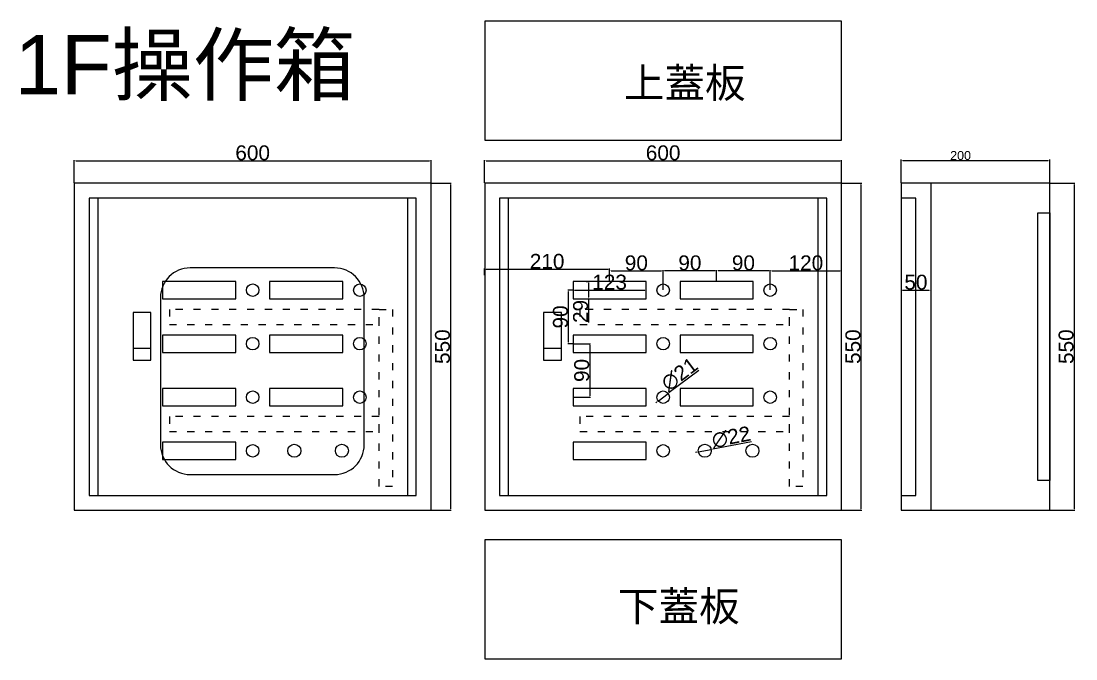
# Model space of a CAD drawing. Header units: millimetres. Extents: x -15161 to 10473752, y -72817 to 33960.
# Drawn here: x 70971 to 72744, y -72817 to -71745 of the extents above; entities that cross this region are included whole.
import ezdxf
from ezdxf.enums import TextEntityAlignment as Align

# ---------------------------------------------------------------- set-up
doc = ezdxf.new("R2010")
doc.units = ezdxf.units.MM
doc.linetypes.add('ACAD_ISO03W100', pattern=[30, 12, -18])
doc.styles.get("Standard").update_dxf_attribs({"font": 'arial.ttf'})
doc.dimstyles.new('ISO-25', dxfattribs={"dimtxt": 25, "dimasz": 2.5, "dimexe": 1.25, "dimexo": 0.625, "dimtad": 1, "dimdec": 0, "dimtxsty": 'Standard', "dimcen": 2.5, "dimadec": 0, "dimazin": 0, "dimtfac": 1, "dimtdec": 0, "dimtmove": 0, "dimatfit": 3, "dimfxl": 1, "dimarcsym": 0})

# ---------------------------------------------------------------- blocks, each defined once
blk = doc.blocks.new('P-1')
for p, q in [((-14.8, -1.1), (-14.8, -81.1)), ((15.2, -1.1), (-14.8, -1.1)), ((15.2, -81.1), (15.2, -1.1)), ((-14.8, -61.1), (15.2, -61.1)), ((-14.8, -81.1), (15.2, -81.1))]:
    blk.add_line(p, q)
blk = doc.blocks.new('*D1070')
at = {"color": 0, "linetype": 'ByBlock', "lineweight": -2, "transparency": 16777216}
for p, q in [((71750.3, -72016.5), (71750.3, -71978.4)), ((71752.8, -71979.6), (72347.8, -71979.6)), ((72350.3, -72016.5), (72350.3, -71978.4))]:
    blk.add_line(p, q, dxfattribs=at)
at = {"color": 0, "linetype": 'ByBlock', "transparency": 16777216}
for points in [[(71752.8, -71979.2), (71752.8, -71980.1), (71750.3, -71979.6)], [(72347.8, -71979.2), (72347.8, -71980.1), (72350.3, -71979.6)]]:
    blk.add_solid(points, dxfattribs=at)
at = {"layer": 'Defpoints', "color": 0, "linetype": 'ByBlock', "transparency": 16777216}
for p in [(72350.3, -71979.6), (71750.3, -72017.1), (72350.3, -72017.1)]:
    blk.add_point(p, dxfattribs=at)
at = {"color": 0, "linetype": 'ByBlock', "transparency": 16777216, "insert": (72050.3, -71966.3), "char_height": 25, "attachment_point": 5}
blk.add_mtext('600', dxfattribs=at)
blk = doc.blocks.new('*D1071')
at = {"color": 0, "linetype": 'ByBlock', "lineweight": -2, "transparency": 16777216}
for p, q in [((72351, -72017.1), (72384.1, -72017.1)), ((72382.8, -72019.6), (72382.8, -72564.6)), ((72326, -72567.1), (72384.1, -72567.1))]:
    blk.add_line(p, q, dxfattribs=at)
at = {"color": 0, "linetype": 'ByBlock', "transparency": 16777216}
for points in [[(72382.4, -72019.6), (72383.3, -72019.6), (72382.8, -72017.1)], [(72382.4, -72564.6), (72383.3, -72564.6), (72382.8, -72567.1)]]:
    blk.add_solid(points, dxfattribs=at)
at = {"layer": 'Defpoints', "color": 0, "linetype": 'ByBlock', "transparency": 16777216}
for p in [(72350.3, -72017.1), (72325.3, -72567.1), (72382.8, -72567.1)]:
    blk.add_point(p, dxfattribs=at)
at = {"color": 0, "linetype": 'ByBlock', "transparency": 16777216, "insert": (72369.5, -72292.1), "char_height": 25, "attachment_point": 5, "rotation": 90}
blk.add_mtext('550', dxfattribs=at)
blk = doc.blocks.new('*D1072')
at = {"color": 0, "linetype": 'ByBlock', "lineweight": -2, "transparency": 16777216}
for p, q in [((71960.3, -72182), (71960.3, -72163.4)), ((71962.8, -72164.6), (72047.8, -72164.6)), ((72050.3, -72196.5), (72050.3, -72163.4))]:
    blk.add_line(p, q, dxfattribs=at)
at = {"color": 0, "linetype": 'ByBlock', "transparency": 16777216}
for points in [[(71962.8, -72164.2), (71962.8, -72165.1), (71960.3, -72164.6)], [(72047.8, -72164.2), (72047.8, -72165.1), (72050.3, -72164.6)]]:
    blk.add_solid(points, dxfattribs=at)
at = {"layer": 'Defpoints', "color": 0, "linetype": 'ByBlock', "transparency": 16777216}
for p in [(72050.3, -72164.6), (71960.3, -72182.6), (72050.3, -72197.1)]:
    blk.add_point(p, dxfattribs=at)
at = {"color": 0, "linetype": 'ByBlock', "transparency": 16777216, "insert": (72005.3, -72151.3), "char_height": 25, "attachment_point": 5}
blk.add_mtext('90', dxfattribs=at)
blk = doc.blocks.new('*D1073')
at = {"color": 0, "linetype": 'ByBlock', "lineweight": -2, "transparency": 16777216}
for p, q in [((72050.3, -72179.3), (72050.3, -72163.4)), ((72137.8, -72164.6), (72052.8, -72164.6)), ((72140.3, -72182), (72140.3, -72163.4))]:
    blk.add_line(p, q, dxfattribs=at)
at = {"color": 0, "linetype": 'ByBlock', "transparency": 16777216}
for points in [[(72052.8, -72164.2), (72052.8, -72165.1), (72050.3, -72164.6)], [(72137.8, -72164.2), (72137.8, -72165.1), (72140.3, -72164.6)]]:
    blk.add_solid(points, dxfattribs=at)
at = {"layer": 'Defpoints', "color": 0, "linetype": 'ByBlock', "transparency": 16777216}
for p in [(72050.3, -72164.6), (72050.3, -72180), (72140.3, -72182.6)]:
    blk.add_point(p, dxfattribs=at)
at = {"color": 0, "linetype": 'ByBlock', "transparency": 16777216, "insert": (72095.3, -72151.3), "char_height": 25, "attachment_point": 5}
blk.add_mtext('90', dxfattribs=at)
blk = doc.blocks.new('*D1074')
at = {"color": 0, "linetype": 'ByBlock', "lineweight": -2, "transparency": 16777216}
for p, q in [((72140.3, -72182), (72140.3, -72163.4)), ((72227.8, -72164.6), (72142.8, -72164.6)), ((72230.3, -72196.5), (72230.3, -72163.4))]:
    blk.add_line(p, q, dxfattribs=at)
at = {"color": 0, "linetype": 'ByBlock', "transparency": 16777216}
for points in [[(72142.8, -72164.2), (72142.8, -72165.1), (72140.3, -72164.6)], [(72227.8, -72164.2), (72227.8, -72165.1), (72230.3, -72164.6)]]:
    blk.add_solid(points, dxfattribs=at)
at = {"layer": 'Defpoints', "color": 0, "linetype": 'ByBlock', "transparency": 16777216}
for p in [(72140.3, -72164.6), (72140.3, -72182.6), (72230.3, -72197.1)]:
    blk.add_point(p, dxfattribs=at)
at = {"color": 0, "linetype": 'ByBlock', "transparency": 16777216, "insert": (72185.3, -72151.3), "char_height": 25, "attachment_point": 5}
blk.add_mtext('90', dxfattribs=at)
blk = doc.blocks.new('*D1068')
at = {"color": 0, "linetype": 'ByBlock', "lineweight": -2, "transparency": 16777216}
for p, q in [((72230.3, -72196.5), (72230.3, -72163.4)), ((72232.8, -72164.6), (72347.8, -72164.6)), ((72350.3, -72179.3), (72350.3, -72163.4))]:
    blk.add_line(p, q, dxfattribs=at)
at = {"color": 0, "linetype": 'ByBlock', "transparency": 16777216}
for points in [[(72232.8, -72164.2), (72232.8, -72165.1), (72230.3, -72164.6)], [(72347.8, -72164.2), (72347.8, -72165.1), (72350.3, -72164.6)]]:
    blk.add_solid(points, dxfattribs=at)
at = {"layer": 'Defpoints', "color": 0, "linetype": 'ByBlock', "transparency": 16777216}
for p in [(72350.3, -72164.6), (72350.3, -72180), (72230.3, -72197.1)]:
    blk.add_point(p, dxfattribs=at)
at = {"color": 0, "linetype": 'ByBlock', "transparency": 16777216, "insert": (72290.3, -72151.3), "char_height": 25, "attachment_point": 5}
blk.add_mtext('120', dxfattribs=at)
blk = doc.blocks.new('*D1069')
at = {"color": 0, "linetype": 'ByBlock', "lineweight": -2, "transparency": 16777216}
for p, q in [((71750.3, -72172.1), (71750.3, -72160.9)), ((71957.8, -72162.1), (71752.8, -72162.1)), ((71960.3, -72172.1), (71960.3, -72160.9))]:
    blk.add_line(p, q, dxfattribs=at)
at = {"color": 0, "linetype": 'ByBlock', "transparency": 16777216}
for points in [[(71752.8, -72161.7), (71752.8, -72162.6), (71750.3, -72162.1)], [(71957.8, -72161.7), (71957.8, -72162.6), (71960.3, -72162.1)]]:
    blk.add_solid(points, dxfattribs=at)
at = {"layer": 'Defpoints', "color": 0, "linetype": 'ByBlock', "transparency": 16777216}
for p in [(71750.3, -72162.1), (71750.3, -72172.7), (71960.3, -72172.7)]:
    blk.add_point(p, dxfattribs=at)
at = {"color": 0, "linetype": 'ByBlock', "transparency": 16777216, "insert": (71855.3, -72148.8), "char_height": 25, "attachment_point": 5}
blk.add_mtext('210', dxfattribs=at)
blk = doc.blocks.new('*D1075')
at = {"color": 0, "linetype": 'ByBlock', "lineweight": -2, "transparency": 16777216}
for p, q in [((71921, -72182.6), (71926.3, -72182.6)), ((71925, -72185.1), (71925, -72209.1)), ((71921, -72211.6), (71926.3, -72211.6)), ((71925, -72211.6), (71925, -72251.7))]:
    blk.add_line(p, q, dxfattribs=at)
at = {"color": 0, "linetype": 'ByBlock', "transparency": 16777216}
for points in [[(71924.6, -72185.1), (71925.5, -72185.1), (71925, -72182.6)], [(71924.6, -72209.1), (71925.5, -72209.1), (71925, -72211.6)]]:
    blk.add_solid(points, dxfattribs=at)
at = {"layer": 'Defpoints', "color": 0, "linetype": 'ByBlock', "transparency": 16777216}
for p in [(71920.3, -72182.6), (71920.3, -72211.6), (71925, -72211.6)]:
    blk.add_point(p, dxfattribs=at)
at = {"color": 0, "linetype": 'ByBlock', "transparency": 16777216, "insert": (71911.6, -72232.9), "char_height": 25, "attachment_point": 5, "rotation": 90}
blk.add_mtext('29', dxfattribs=at)
blk = doc.blocks.new('*D1076')
at = {"color": 0, "linetype": 'ByBlock', "lineweight": -2, "transparency": 16777216}
for p, q in [((71898.8, -72196.5), (71898.8, -72195.9)), ((71901.3, -72197.1), (72019.3, -72197.1)), ((72021.8, -72196.5), (72021.8, -72195.9))]:
    blk.add_line(p, q, dxfattribs=at)
at = {"color": 0, "linetype": 'ByBlock', "transparency": 16777216}
for points in [[(71901.3, -72196.7), (71901.3, -72197.6), (71898.8, -72197.1)], [(72019.3, -72196.7), (72019.3, -72197.6), (72021.8, -72197.1)]]:
    blk.add_solid(points, dxfattribs=at)
at = {"layer": 'Defpoints', "color": 0, "linetype": 'ByBlock', "transparency": 16777216}
for p in [(71898.8, -72197.1), (72021.8, -72197.1), (72021.8, -72197.1)]:
    blk.add_point(p, dxfattribs=at)
at = {"color": 0, "linetype": 'ByBlock', "transparency": 16777216, "insert": (71960.3, -72183.7), "char_height": 25, "attachment_point": 5}
blk.add_mtext('123', dxfattribs=at)
blk = doc.blocks.new('*D1077')
at = {"color": 0, "linetype": 'ByBlock', "lineweight": -2, "transparency": 16777216}
for p, q in [((72450.3, -72182.8), (72450.3, -72198.4)), ((72500.3, -72182.8), (72500.3, -72198.4)), ((72452.8, -72197.1), (72497.8, -72197.1))]:
    blk.add_line(p, q, dxfattribs=at)
at = {"color": 0, "linetype": 'ByBlock', "transparency": 16777216}
for points in [[(72452.8, -72196.7), (72452.8, -72197.6), (72450.3, -72197.1)], [(72497.8, -72196.7), (72497.8, -72197.6), (72500.3, -72197.1)]]:
    blk.add_solid(points, dxfattribs=at)
at = {"layer": 'Defpoints', "color": 0, "linetype": 'ByBlock', "transparency": 16777216}
for p in [(72450.3, -72182.1), (72500.3, -72182.1), (72500.3, -72197.1)]:
    blk.add_point(p, dxfattribs=at)
at = {"color": 0, "linetype": 'ByBlock', "transparency": 16777216, "insert": (72475.3, -72183.8), "char_height": 25, "attachment_point": 5}
blk.add_mtext('50', dxfattribs=at)
blk = doc.blocks.new('*D1078')
at = {"color": 0, "linetype": 'ByBlock', "lineweight": -2, "transparency": 16777216}
for p, q in [((71898.2, -72197.1), (71889.9, -72197.1)), ((71891.2, -72284.6), (71891.2, -72199.6)), ((71898.2, -72287.1), (71889.9, -72287.1))]:
    blk.add_line(p, q, dxfattribs=at)
at = {"color": 0, "linetype": 'ByBlock', "transparency": 16777216}
for points in [[(71890.8, -72199.6), (71891.6, -72199.6), (71891.2, -72197.1)], [(71890.8, -72284.6), (71891.6, -72284.6), (71891.2, -72287.1)]]:
    blk.add_solid(points, dxfattribs=at)
at = {"layer": 'Defpoints', "color": 0, "linetype": 'ByBlock', "transparency": 16777216}
for p in [(71891.2, -72197.1), (71898.8, -72197.1), (71898.8, -72287.1)]:
    blk.add_point(p, dxfattribs=at)
at = {"color": 0, "linetype": 'ByBlock', "transparency": 16777216, "insert": (71877.8, -72242.1), "char_height": 25, "attachment_point": 5, "rotation": 90}
blk.add_mtext('90', dxfattribs=at)
blk = doc.blocks.new('*D1079')
at = {"color": 0, "linetype": 'ByBlock', "lineweight": -2, "transparency": 16777216}
for p, q in [((71899.5, -72287.1), (71928.1, -72287.1)), ((71926.9, -72289.6), (71926.9, -72374.6)), ((71899.5, -72377.1), (71928.1, -72377.1))]:
    blk.add_line(p, q, dxfattribs=at)
at = {"color": 0, "linetype": 'ByBlock', "transparency": 16777216}
for points in [[(71926.4, -72289.6), (71927.3, -72289.6), (71926.9, -72287.1)], [(71926.4, -72374.6), (71927.3, -72374.6), (71926.9, -72377.1)]]:
    blk.add_solid(points, dxfattribs=at)
at = {"layer": 'Defpoints', "color": 0, "linetype": 'ByBlock', "transparency": 16777216}
for p in [(71898.8, -72287.1), (71898.8, -72377.1), (71926.9, -72377.1)]:
    blk.add_point(p, dxfattribs=at)
at = {"color": 0, "linetype": 'ByBlock', "transparency": 16777216, "insert": (71913.5, -72332.1), "char_height": 25, "attachment_point": 5, "rotation": 90}
blk.add_mtext('90', dxfattribs=at)
blk = doc.blocks.new('*D1080')
at = {"color": 0, "linetype": 'ByBlock', "lineweight": -2, "transparency": 16777216}
for p, q in [((72110.1, -72331.9), (72060.7, -72369.3)), ((72042, -72383.5), (72058.7, -72370.8)), ((72040, -72385), (72038, -72386.5))]:
    blk.add_line(p, q, dxfattribs=at)
at = {"color": 0, "linetype": 'ByBlock', "transparency": 16777216}
for points in [[(72060.5, -72369), (72061, -72369.6), (72058.7, -72370.8)], [(72039.7, -72384.7), (72040.2, -72385.3), (72042, -72383.5)]]:
    blk.add_solid(points, dxfattribs=at)
at = {"layer": 'Defpoints', "color": 0, "linetype": 'ByBlock', "transparency": 16777216}
for p in [(72058.7, -72370.8), (72042, -72383.5)]:
    blk.add_point(p, dxfattribs=at)
at = {"color": 0, "linetype": 'ByBlock', "transparency": 16777216, "insert": (72077.9, -72338.6), "char_height": 25, "attachment_point": 5, "rotation": 37.146}
blk.add_mtext('∅21', dxfattribs=at)
blk = doc.blocks.new('*D1081')
at = {"color": 0, "linetype": 'ByBlock', "lineweight": -2, "transparency": 16777216}
for p, q in [((72109.5, -72469.2), (72131.2, -72465.1)), ((72198.9, -72452.1), (72133.6, -72464.6)), ((72107.1, -72469.7), (72104.6, -72470.2))]:
    blk.add_line(p, q, dxfattribs=at)
at = {"color": 0, "linetype": 'ByBlock', "transparency": 16777216}
for points in [[(72107, -72469.3), (72107.2, -72470.1), (72109.5, -72469.2)], [(72133.5, -72464.2), (72133.7, -72465), (72131.2, -72465.1)]]:
    blk.add_solid(points, dxfattribs=at)
at = {"layer": 'Defpoints', "color": 0, "linetype": 'ByBlock', "transparency": 16777216}
for p in [(72109.5, -72469.2), (72131.2, -72465.1)]:
    blk.add_point(p, dxfattribs=at)
at = {"color": 0, "linetype": 'ByBlock', "transparency": 16777216, "insert": (72164.8, -72444.3), "char_height": 25, "attachment_point": 5, "rotation": 10.8551}
blk.add_mtext('∅22', dxfattribs=at)
blk = doc.blocks.new('*D1082')
at = {"color": 0, "linetype": 'ByBlock', "lineweight": -2, "transparency": 16777216}
for p, q in [((71060.3, -72016.5), (71060.3, -71978.4)), ((71062.8, -71979.6), (71657.8, -71979.6)), ((71660.3, -72016.5), (71660.3, -71978.4))]:
    blk.add_line(p, q, dxfattribs=at)
at = {"color": 0, "linetype": 'ByBlock', "transparency": 16777216}
for points in [[(71062.8, -71979.2), (71062.8, -71980.1), (71060.3, -71979.6)], [(71657.8, -71979.2), (71657.8, -71980.1), (71660.3, -71979.6)]]:
    blk.add_solid(points, dxfattribs=at)
at = {"layer": 'Defpoints', "color": 0, "linetype": 'ByBlock', "transparency": 16777216}
for p in [(71660.3, -71979.6), (71060.3, -72017.1), (71660.3, -72017.1)]:
    blk.add_point(p, dxfattribs=at)
at = {"color": 0, "linetype": 'ByBlock', "transparency": 16777216, "insert": (71360.3, -71966.3), "char_height": 25, "attachment_point": 5}
blk.add_mtext('600', dxfattribs=at)
blk = doc.blocks.new('*D1083')
at = {"color": 0, "linetype": 'ByBlock', "lineweight": -2, "transparency": 16777216}
for p, q in [((71661, -72017.1), (71694.1, -72017.1)), ((71692.8, -72019.6), (71692.8, -72564.6)), ((71636, -72567.1), (71694.1, -72567.1))]:
    blk.add_line(p, q, dxfattribs=at)
at = {"color": 0, "linetype": 'ByBlock', "transparency": 16777216}
for points in [[(71692.4, -72019.6), (71693.3, -72019.6), (71692.8, -72017.1)], [(71692.4, -72564.6), (71693.3, -72564.6), (71692.8, -72567.1)]]:
    blk.add_solid(points, dxfattribs=at)
at = {"layer": 'Defpoints', "color": 0, "linetype": 'ByBlock', "transparency": 16777216}
for p in [(71660.3, -72017.1), (71635.3, -72567.1), (71692.8, -72567.1)]:
    blk.add_point(p, dxfattribs=at)
at = {"color": 0, "linetype": 'ByBlock', "transparency": 16777216, "insert": (71679.5, -72292.1), "char_height": 25, "attachment_point": 5, "rotation": 90}
blk.add_mtext('550', dxfattribs=at)
blk = doc.blocks.new('*D1084')
at = {"color": 0, "linetype": 'ByBlock', "lineweight": -2, "transparency": 16777216}
for p, q in [((72701, -72017.1), (72742.4, -72017.1)), ((72741.2, -72019.6), (72741.2, -72564.6)), ((72701, -72567.1), (72742.4, -72567.1))]:
    blk.add_line(p, q, dxfattribs=at)
at = {"color": 0, "linetype": 'ByBlock', "transparency": 16777216}
for points in [[(72740.8, -72019.6), (72741.6, -72019.6), (72741.2, -72017.1)], [(72740.8, -72564.6), (72741.6, -72564.6), (72741.2, -72567.1)]]:
    blk.add_solid(points, dxfattribs=at)
at = {"layer": 'Defpoints', "color": 0, "linetype": 'ByBlock', "transparency": 16777216}
for p in [(72700.3, -72017.1), (72700.3, -72567.1), (72741.2, -72567.1)]:
    blk.add_point(p, dxfattribs=at)
at = {"color": 0, "linetype": 'ByBlock', "transparency": 16777216, "insert": (72727.8, -72292.1), "char_height": 25, "attachment_point": 5, "rotation": 90}
blk.add_mtext('550', dxfattribs=at)

msp = doc.modelspace()

# ---------------------------------------------------------------- linework, layer by layer
at = {"color": 3, "linetype": 'ByBlock'}
for p, q in [((72450.3494, -72016.5178), (72450.3494, -71977.6428)), ((72453.3494, -71978.8928), (72697.3494, -71978.8928)), ((72700.3494, -72016.5178), (72700.3494, -71977.6428))]:
    msp.add_line(p, q, dxfattribs=at)
at = {"linetype": 'ByBlock'}
for p, q in [((72700.3494, -72017.1428), (72450.3494, -72017.1428)), ((72450.3494, -72017.1428), (72450.3494, -72567.1428)), ((72700.3494, -72567.1428), (72700.3494, -72017.1428)), ((72450.3494, -72567.1428), (72700.3494, -72567.1428))]:
    msp.add_line(p, q, dxfattribs=at)
at = {"color": 4, "linetype": 'ByBlock'}
for p, q in [((72500.3494, -72017.1428), (72500.3494, -72567.1428)), ((71100.3494, -72542.1428), (71100.3494, -72042.1428)), ((71620.3494, -72042.1428), (71620.3494, -72542.1428)), ((71790.3494, -72542.1428), (71790.3494, -72042.1428)), ((72310.3494, -72042.1428), (72310.3494, -72542.1428))]:
    msp.add_line(p, q, dxfattribs=at)
at = {"linetype": 'ByBlock'}
for points in [[(71750.3494, -71944.6428), (72350.3494, -71944.6428), (72350.3494, -71744.6428), (71750.3494, -71744.6428)], [(71060.3494, -72567.1428), (71660.3494, -72567.1428), (71660.3494, -72017.1428), (71060.3494, -72017.1428)], [(71750.3494, -72567.1428), (72350.3494, -72567.1428), (72350.3494, -72017.1428), (71750.3494, -72017.1428)], [(71085.3494, -72542.1428), (71635.3494, -72542.1428), (71635.3494, -72042.1428), (71085.3494, -72042.1428)], [(71775.3494, -72542.1428), (72325.3494, -72542.1428), (72325.3494, -72042.1428), (71775.3494, -72042.1428)], [(72450.3494, -72542.1428), (72475.3494, -72542.1428), (72475.3494, -72042.1428), (72450.3494, -72042.1428)], [(71208.8494, -72211.6428), (71331.8494, -72211.6428), (71331.8494, -72182.6428), (71208.8494, -72182.6428)], [(71388.8494, -72211.6428), (71511.8494, -72211.6428), (71511.8494, -72182.6428), (71388.8494, -72182.6428)], [(71898.8494, -72211.6428), (72021.8494, -72211.6428), (72021.8494, -72182.6428), (71898.8494, -72182.6428)], [(72078.8494, -72211.6428), (72201.8494, -72211.6428), (72201.8494, -72182.6428), (72078.8494, -72182.6428)], [(71208.8494, -72301.6428), (71331.8494, -72301.6428), (71331.8494, -72272.6428), (71208.8494, -72272.6428)], [(71388.8494, -72301.6428), (71511.8494, -72301.6428), (71511.8494, -72272.6428), (71388.8494, -72272.6428)], [(71898.8494, -72301.6428), (72021.8494, -72301.6428), (72021.8494, -72272.6428), (71898.8494, -72272.6428)], [(72078.8494, -72301.6428), (72201.8494, -72301.6428), (72201.8494, -72272.6428), (72078.8494, -72272.6428)], [(71208.8494, -72391.6428), (71331.8494, -72391.6428), (71331.8494, -72362.6428), (71208.8494, -72362.6428)], [(71388.8494, -72391.6428), (71511.8494, -72391.6428), (71511.8494, -72362.6428), (71388.8494, -72362.6428)], [(71898.8494, -72391.6428), (72021.8494, -72391.6428), (72021.8494, -72362.6428), (71898.8494, -72362.6428)], [(72078.8494, -72391.6428), (72201.8494, -72391.6428), (72201.8494, -72362.6428), (72078.8494, -72362.6428)], [(71208.8494, -72481.6428), (71331.8494, -72481.6428), (71331.8494, -72452.6428), (71208.8494, -72452.6428)], [(71898.8494, -72481.6428), (72021.8494, -72481.6428), (72021.8494, -72452.6428), (71898.8494, -72452.6428)], [(71750.3494, -72817.1428), (72350.3494, -72817.1428), (72350.3494, -72617.1428), (71750.3494, -72617.1428)]]:
    msp.add_lwpolyline(points, close=True, dxfattribs=at)
at = {"color": 1, "linetype": 'ByBlock'}
msp.add_lwpolyline([(72700.3494, -72517.1428), (72680.3494, -72517.1428), (72680.3494, -72067.1428), (72700.3494, -72067.1428)], close=True, dxfattribs=at)
at = {"color": 2, "linetype": 'ByBlock'}
msp.add_lwpolyline([(71255.3494, -72507.1428), (71497.8494, -72507.1428, 0.414213562), (71547.8494, -72457.1428), (71547.8494, -72209.6428, 0.414213562), (71497.8494, -72159.6428), (71255.3494, -72159.6428, 0.414213562), (71205.3494, -72209.6428), (71205.3494, -72457.1428, 0.414213562)], format="xyb", close=True, dxfattribs=at)
at = {"color": 4, "linetype": 'ACAD_ISO03W100'}
for points in [[(71220.3494, -72254.6428), (71572.8494, -72254.6428), (71572.8494, -72229.6428), (71220.3494, -72229.6428)], [(71572.8494, -72229.6428), (71595.3494, -72229.6428), (71595.3494, -72527.1428), (71572.8494, -72527.1428)], [(71910.3494, -72254.6428), (72262.8494, -72254.6428), (72262.8494, -72229.6428), (71910.3494, -72229.6428)], [(72262.8494, -72229.6428), (72285.3494, -72229.6428), (72285.3494, -72527.1428), (72262.8494, -72527.1428)], [(71220.3494, -72434.6428), (71572.8494, -72434.6428), (71572.8494, -72409.6428), (71220.3494, -72409.6428)], [(71910.3494, -72434.6428), (72262.8494, -72434.6428), (72262.8494, -72409.6428), (71910.3494, -72409.6428)]]:
    msp.add_lwpolyline(points, close=True, dxfattribs=at)
at = {"linetype": 'ByBlock'}
for centre in [(71360.3494, -72197.1428), (71540.3494, -72197.1428), (72050.3494, -72197.1428), (72230.3494, -72197.1428), (71360.3494, -72287.1428), (71540.3494, -72287.1428), (72050.3494, -72287.1428), (72230.3494, -72287.1428), (71360.3494, -72377.1428), (71540.3494, -72377.1428), (72050.3494, -72377.1428), (72230.3494, -72377.1428), (71360.3494, -72467.1428), (72050.3494, -72467.1428)]:
    msp.add_circle(centre, 10.5, dxfattribs=at)
at = {"color": 0, "linetype": 'ByBlock'}
for centre in [(71430.3494, -72467.1428), (71510.3494, -72467.1428), (72120.3494, -72467.1428), (72200.3494, -72467.1428)]:
    msp.add_circle(centre, 11, dxfattribs=at)
at = {"color": 3, "linetype": 'ByBlock'}
for points in [[(72453.3494, -71978.3928), (72453.3494, -71979.3928), (72450.3494, -71978.8928)], [(72697.3494, -71978.3928), (72697.3494, -71979.3928), (72700.3494, -71978.8928)]]:
    msp.add_solid(points, dxfattribs=at)

# ---------------------------------------------------------------- block references
at = {"linetype": 'ByBlock'}
for p in [(71174.0994, -72233.5195), (71864.0994, -72233.5195)]:
    msp.add_blockref('P-1', p, dxfattribs=at)

# ---------------------------------------------------------------- texts
msp.add_text('1F操作箱', height=100, dxfattribs=at).set_placement((71246.5103, -71816.0143), align=Align.MIDDLE)
at = {"color": 0, "linetype": 'ByBlock'}
for s, p in [('上蓋板', (71984.3405, -71873.5557)), ('下蓋板', (71974.3405, -72753.5557))]:
    msp.add_text(s, height=50, dxfattribs=at).set_placement(p)
at = {"linetype": 'ByBlock', "insert": (72550.3494, -71970.7678), "char_height": 15, "attachment_point": 5}
msp.add_mtext('200', dxfattribs=at)

# ---------------------------------------------------------------- dimensions: what is measured, and where the dimension line sits
at = {"linetype": 'ByBlock'}
for base, p1, p2, picture, middle in [((71660.3494, -71979.6428), (71060.3494, -72017.1428), (71660.3494, -72017.1428), '*D1082', (71360.3494, -71966.2535)), ((72350.3494, -71979.6428), (71750.3494, -72017.1428), (72350.3494, -72017.1428), '*D1070', (72050.3494, -71966.2535)), ((71750.3494, -72162.1428), (71960.3494, -72172.7053), (71750.3494, -72172.7053), '*D1069', (71855.3494, -72148.7535)), ((72050.3494, -72164.6428), (71960.3494, -72182.6428), (72050.3494, -72197.1428), '*D1072', (72005.3494, -72151.2535)), ((72050.3494, -72164.6428), (72140.3494, -72182.6428), (72050.3494, -72179.9553), '*D1073', (72095.3494, -72151.2535)), ((72140.3494, -72164.6428), (72230.3494, -72197.1428), (72140.3494, -72182.6428), '*D1074', (72185.3494, -72151.2535)), ((72350.3494, -72164.6428), (72230.3494, -72197.1428), (72350.3494, -72179.9553), '*D1068', (72290.3494, -72151.2535)), ((72021.8494, -72197.1428), (71898.8494, -72197.1428), (72021.8494, -72197.1428), '*D1076', (71960.3494, -72183.745)), ((72500.3494, -72197.1428), (72450.3494, -72182.1428), (72500.3494, -72182.1428), '*D1077', (72475.3494, -72183.7535))]:
    dim = msp.add_linear_dim(base=base, p1=p1, p2=p2, dimstyle='ISO-25', dxfattribs=at)
    dim.commit()
    dim.dimension.update_dxf_attribs({"geometry": picture, "text_midpoint": middle})
for base, p1, p2, picture, middle in [((71692.8494, -72567.1428), (71660.3494, -72017.1428), (71635.3494, -72567.1428), '*D1083', (71679.4601, -72292.1428)), ((72382.8494, -72567.1428), (72350.3494, -72017.1428), (72325.3494, -72567.1428), '*D1071', (72369.4601, -72292.1428)), ((71925.0369, -72211.6428), (71920.3494, -72182.6428), (71920.3494, -72211.6428), '*D1075', (71911.6476, -72232.9124))]:
    dim = msp.add_linear_dim(base=base, p1=p1, p2=p2, angle=90, dimstyle='ISO-25', dxfattribs=at)
    dim.commit()
    dim.dimension.update_dxf_attribs({"geometry": picture, "text_midpoint": middle})
at = {"color": 0, "linetype": 'ByBlock'}
dim = msp.add_linear_dim(base=(72741.1954, -72567.1428), p1=(72700.3494, -72017.1428), p2=(72700.3494, -72567.1428), angle=90, dimstyle='ISO-25', override={"dimarcsym": 1}, dxfattribs=at)
dim.commit()
dim.dimension.update_dxf_attribs({"geometry": '*D1084', "text_midpoint": (72727.8061, -72292.1428)})
for base, p2, picture, middle in [((71891.1954, -72197.1428), (71898.8494, -72197.1428), '*D1078', (71891.1954, -72242.1428)), ((71926.8589, -72377.1428), (71898.8494, -72377.1428), '*D1079', (71926.8589, -72332.1428))]:
    dim = msp.add_linear_dim(base=base, p1=(71898.8494, -72287.1428), p2=p2, angle=90, dimstyle='ISO-25', override={"dimarcsym": 1}, dxfattribs=at)
    dim.commit()
    dim.dimension.update_dxf_attribs({"geometry": picture, "text_midpoint": middle, "dimtype": 160})
for p1, p2, picture, middle in [((72041.9799, -72383.4832), (72058.719, -72370.8024), '*D1080', (72077.8852, -72338.6082)), ((72109.5463, -72469.2144), (72131.1526, -72465.0713), '*D1081', (72164.8402, -72444.2663))]:
    dim = msp.add_diameter_dim_2p(p1=p1, p2=p2, dimstyle='ISO-25', override={"dimarcsym": 1}, dxfattribs=at)
    dim.commit()
    dim.dimension.update_dxf_attribs({"geometry": picture, "text_midpoint": middle})

doc.saveas('drawing.dxf')
